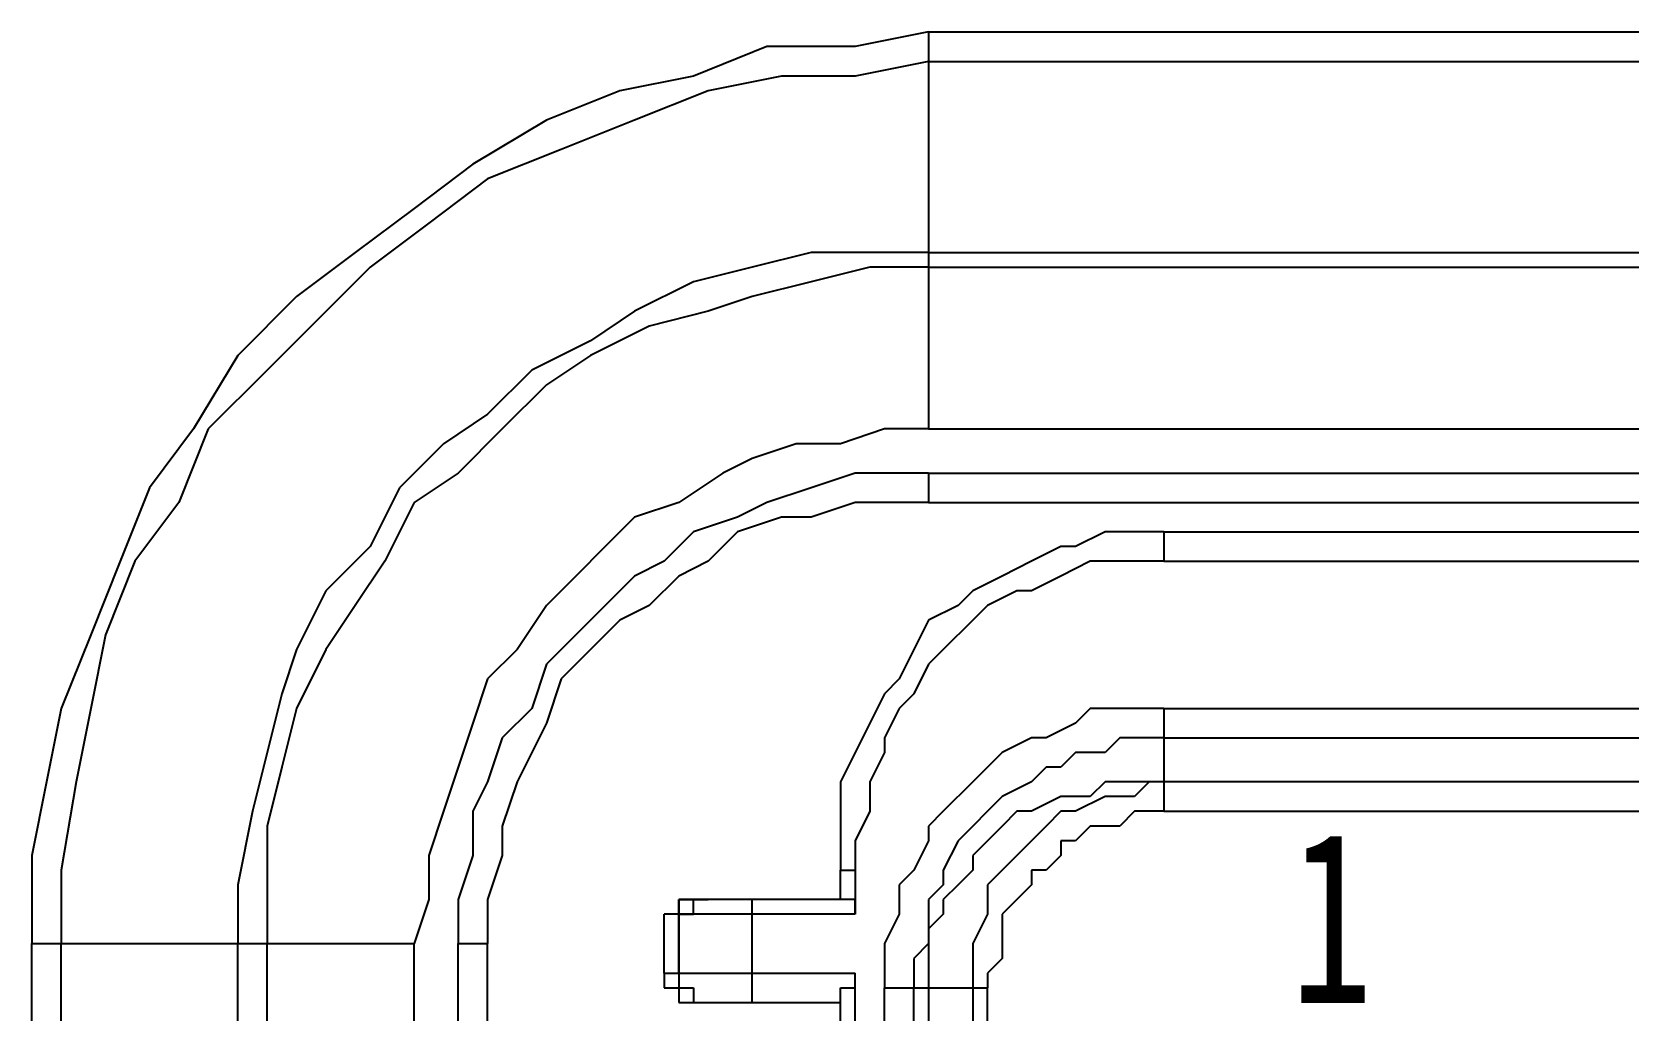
# Model space of a CAD drawing. Header units: inches. Extents: x 47316 to 59086, y 3141 to 11743.
# Drawn here: x 51580.43 to 51613, y 6396.37 to 6416.33 of the extents above; entities that cross this region are included whole.
import ezdxf

# ---------------------------------------------------------------- set-up
doc = ezdxf.new("R2010")
doc.units = ezdxf.units.IN
doc.header["$MEASUREMENT"] = 0
doc.layers.add('_BLACK_HOLE', color=7, linetype='Continuous')
doc.styles.add('MtX_FangSong_GB2312', font='')
doc.styles.get("Standard").update_dxf_attribs({"font": ''})
doc.styles.get('MtX_FangSong_GB2312').set_extended_font_data('FangSong_GB2312')
doc.styles.get('Standard').set_extended_font_data('SimSun')
doc.linetypes.add('_VeSys_Busbar', pattern='A,0.0001,-0.125,["=",Standard,S=0.35,R=0,X=-0.15,Y=-0.175],-0.125', length=0.2501)

msp = doc.modelspace()

# ---------------------------------------------------------------- linework, layer by layer
at = {"layer": '_BLACK_HOLE', "color": 0, "linetype": 'Continuous', "lineweight": -3}
for p, q in [((51598.729, 6416.329), (51597.229, 6416.029)), ((51598.729, 6416.329), (51598.729, 6408.229)), ((51598.729, 6416.329), (51661.729, 6416.329)), ((51595.429, 6416.029), (51593.929, 6415.429)), ((51597.229, 6416.029), (51595.429, 6416.029)), ((51593.929, 6415.429), (51592.429, 6415.129)), ((51595.729, 6415.429), (51594.229, 6415.129)), ((51597.229, 6415.429), (51595.729, 6415.429)), ((51598.729, 6415.729), (51597.229, 6415.429)), ((51598.729, 6415.729), (51661.729, 6415.729)), ((51592.429, 6415.129), (51590.929, 6414.529)), ((51594.229, 6415.129), (51592.729, 6414.529)), ((51590.929, 6414.529), (51589.429, 6413.629)), ((51592.729, 6414.529), (51591.229, 6413.929)), ((51591.229, 6413.929), (51589.729, 6413.329)), ((51589.429, 6413.629), (51588.229, 6412.729)), ((51589.729, 6413.329), (51588.529, 6412.429)), ((51588.229, 6412.729), (51587.029, 6411.829)), ((51588.529, 6412.429), (51587.329, 6411.529)), ((51587.029, 6411.829), (51585.829, 6410.929)), ((51587.329, 6411.529), (51586.129, 6410.329)), ((51595.129, 6411.529), (51593.929, 6411.229)), ((51596.329, 6411.829), (51595.129, 6411.529)), ((51597.529, 6411.829), (51596.329, 6411.829)), ((51597.529, 6411.529), (51596.329, 6411.229)), ((51598.729, 6411.829), (51597.529, 6411.829)), ((51598.729, 6411.529), (51597.529, 6411.529)), ((51598.729, 6411.829), (51661.729, 6411.829)), ((51598.729, 6411.529), (51661.729, 6411.529)), ((51593.929, 6411.229), (51592.729, 6410.629)), ((51596.329, 6411.229), (51595.129, 6410.929)), ((51585.829, 6410.929), (51584.629, 6409.729)), ((51595.129, 6410.929), (51594.229, 6410.629)), ((51592.729, 6410.629), (51591.829, 6410.029)), ((51594.229, 6410.629), (51593.029, 6410.329)), ((51586.129, 6410.329), (51585.229, 6409.429)), ((51593.029, 6410.329), (51591.829, 6409.729)), ((51591.829, 6410.029), (51590.629, 6409.429)), ((51584.629, 6409.729), (51583.729, 6408.229)), ((51591.829, 6409.729), (51590.929, 6409.129)), ((51585.229, 6409.429), (51584.029, 6408.229)), ((51590.629, 6409.429), (51589.729, 6408.529)), ((51590.929, 6409.129), (51590.029, 6408.229)), ((51589.729, 6408.529), (51588.829, 6407.929)), ((51583.729, 6408.229), (51582.829, 6407.029)), ((51584.029, 6408.229), (51583.429, 6406.729)), ((51590.029, 6408.229), (51589.129, 6407.329)), ((51597.829, 6408.229), (51596.929, 6407.929)), ((51598.729, 6408.229), (51597.829, 6408.229)), ((51598.729, 6408.229), (51661.729, 6408.229)), ((51588.829, 6407.929), (51587.929, 6407.029)), ((51595.129, 6407.629), (51594.529, 6407.329)), ((51596.029, 6407.929), (51595.129, 6407.629)), ((51596.929, 6407.929), (51596.029, 6407.929)), ((51589.129, 6407.329), (51588.229, 6406.729)), ((51594.529, 6407.329), (51593.629, 6406.729)), ((51597.229, 6407.329), (51596.329, 6407.029)), ((51597.829, 6407.329), (51597.229, 6407.329)), ((51598.729, 6407.329), (51597.829, 6407.329)), ((51598.729, 6407.329), (51598.729, 6406.729)), ((51598.729, 6407.329), (51661.729, 6407.329)), ((51582.829, 6407.029), (51582.229, 6405.529)), ((51587.929, 6407.029), (51587.329, 6405.829)), ((51596.329, 6407.029), (51595.429, 6406.729)), ((51583.429, 6406.729), (51582.529, 6405.529)), ((51588.229, 6406.729), (51587.629, 6405.529)), ((51593.629, 6406.729), (51592.729, 6406.429)), ((51595.429, 6406.729), (51594.829, 6406.429)), ((51597.229, 6406.729), (51596.329, 6406.429)), ((51598.129, 6406.729), (51597.229, 6406.729)), ((51598.729, 6406.729), (51598.129, 6406.729)), ((51598.729, 6406.729), (51661.729, 6406.729)), ((51592.729, 6406.429), (51592.129, 6405.829)), ((51594.829, 6406.429), (51593.929, 6406.129)), ((51595.729, 6406.429), (51594.829, 6406.129)), ((51596.329, 6406.429), (51595.729, 6406.429)), ((51593.929, 6406.129), (51593.329, 6405.529)), ((51594.829, 6406.129), (51594.229, 6405.529)), ((51602.329, 6406.129), (51601.729, 6405.829)), ((51602.929, 6406.129), (51602.329, 6406.129)), ((51603.529, 6406.129), (51602.929, 6406.129)), ((51603.529, 6406.129), (51603.529, 6405.529)), ((51603.529, 6406.129), (51656.929, 6406.129)), ((51587.329, 6405.829), (51586.429, 6404.929)), ((51592.129, 6405.829), (51591.529, 6405.229)), ((51601.429, 6405.829), (51600.829, 6405.529)), ((51601.729, 6405.829), (51601.429, 6405.829)), ((51582.229, 6405.529), (51581.629, 6404.029)), ((51582.529, 6405.529), (51581.929, 6404.029)), ((51587.629, 6405.529), (51587.029, 6404.629)), ((51593.329, 6405.529), (51592.729, 6405.229)), ((51594.229, 6405.529), (51593.629, 6405.229)), ((51600.829, 6405.529), (51600.229, 6405.229)), ((51602.029, 6405.529), (51601.429, 6405.229)), ((51602.629, 6405.529), (51602.029, 6405.529)), ((51602.929, 6405.529), (51602.629, 6405.529)), ((51603.529, 6405.529), (51602.929, 6405.529)), ((51603.529, 6405.529), (51628.129, 6405.529)), ((51591.529, 6405.229), (51590.929, 6404.629)), ((51592.729, 6405.229), (51592.129, 6404.629)), ((51593.629, 6405.229), (51593.029, 6404.629)), ((51600.229, 6405.229), (51599.629, 6404.929)), ((51601.429, 6405.229), (51600.829, 6404.929)), ((51586.429, 6404.929), (51585.829, 6403.729)), ((51599.629, 6404.929), (51599.329, 6404.629)), ((51600.529, 6404.929), (51599.929, 6404.629)), ((51600.829, 6404.929), (51600.529, 6404.929)), ((51587.029, 6404.629), (51586.429, 6403.729)), ((51590.929, 6404.629), (51590.329, 6403.729)), ((51592.129, 6404.629), (51591.529, 6404.029)), ((51593.029, 6404.629), (51592.429, 6404.329)), ((51599.329, 6404.629), (51598.729, 6404.329)), ((51599.929, 6404.629), (51599.629, 6404.329)), ((51581.629, 6404.029), (51581.029, 6402.529)), ((51581.929, 6404.029), (51581.629, 6402.529)), ((51591.529, 6404.029), (51590.929, 6403.429)), ((51592.429, 6404.329), (51591.829, 6403.729)), ((51598.729, 6404.329), (51598.429, 6403.729)), ((51599.629, 6404.329), (51599.029, 6403.729)), ((51585.829, 6403.729), (51585.529, 6402.829)), ((51586.429, 6403.729), (51585.829, 6402.529)), ((51590.329, 6403.729), (51589.729, 6403.129)), ((51591.829, 6403.729), (51591.229, 6403.129)), ((51598.429, 6403.729), (51598.129, 6403.129)), ((51599.029, 6403.729), (51598.729, 6403.429)), ((51590.929, 6403.429), (51590.629, 6402.529)), ((51598.729, 6403.429), (51598.429, 6402.829)), ((51589.729, 6403.129), (51589.429, 6402.229)), ((51591.229, 6403.129), (51590.929, 6402.229)), ((51598.129, 6403.129), (51597.829, 6402.829)), ((51585.529, 6402.829), (51585.229, 6401.629)), ((51597.829, 6402.829), (51597.529, 6402.229)), ((51598.429, 6402.829), (51598.129, 6402.529)), ((51581.029, 6402.529), (51580.729, 6401.029)), ((51581.629, 6402.529), (51581.329, 6401.029)), ((51585.829, 6402.529), (51585.529, 6401.329)), ((51590.629, 6402.529), (51590.029, 6401.929)), ((51598.129, 6402.529), (51597.829, 6401.929)), ((51602.029, 6402.529), (51601.729, 6402.229)), ((51602.629, 6402.529), (51602.029, 6402.529)), ((51603.229, 6402.529), (51602.629, 6402.529)), ((51603.529, 6402.529), (51603.229, 6402.529)), ((51603.529, 6402.529), (51603.529, 6400.429)), ((51603.529, 6402.529), (51656.929, 6402.529)), ((51589.429, 6402.229), (51589.129, 6401.329)), ((51590.929, 6402.229), (51590.629, 6401.629)), ((51597.529, 6402.229), (51597.229, 6401.629)), ((51601.729, 6402.229), (51601.129, 6401.929)), ((51590.029, 6401.929), (51589.729, 6401.029)), ((51597.829, 6401.929), (51597.829, 6401.629)), ((51600.829, 6401.929), (51600.229, 6401.629)), ((51601.129, 6401.929), (51600.829, 6401.929)), ((51602.629, 6401.929), (51602.329, 6401.629)), ((51603.229, 6401.929), (51602.629, 6401.929)), ((51603.529, 6401.929), (51603.229, 6401.929)), ((51603.529, 6401.929), (51656.929, 6401.929)), ((51585.229, 6401.629), (51584.929, 6400.429)), ((51590.629, 6401.629), (51590.329, 6401.029)), ((51597.229, 6401.629), (51596.929, 6401.029)), ((51597.829, 6401.629), (51597.529, 6401.029)), ((51600.229, 6401.629), (51599.929, 6401.329)), ((51601.729, 6401.629), (51601.429, 6401.329)), ((51602.329, 6401.629), (51601.729, 6401.629)), ((51585.529, 6401.329), (51585.229, 6400.129)), ((51589.129, 6401.329), (51588.829, 6400.429)), ((51599.929, 6401.329), (51599.629, 6401.029)), ((51601.129, 6401.329), (51600.829, 6401.029)), ((51601.429, 6401.329), (51601.129, 6401.329)), ((51580.729, 6401.029), (51580.429, 6399.529)), ((51581.329, 6401.029), (51581.029, 6399.229)), ((51589.729, 6401.029), (51589.429, 6400.429)), ((51590.329, 6401.029), (51590.029, 6400.129)), ((51596.929, 6401.029), (51596.929, 6400.429)), ((51597.529, 6401.029), (51597.529, 6400.429)), ((51599.629, 6401.029), (51599.029, 6400.429)), ((51600.829, 6401.029), (51600.229, 6400.729)), ((51602.329, 6401.029), (51602.029, 6400.729)), ((51602.629, 6401.029), (51602.329, 6401.029)), ((51657.529, 6401.029), (51602.629, 6401.029)), ((51603.229, 6401.029), (51602.929, 6400.729)), ((51603.529, 6401.029), (51603.229, 6401.029)), ((51600.229, 6400.729), (51599.929, 6400.429)), ((51601.429, 6400.729), (51600.829, 6400.429)), ((51601.729, 6400.729), (51601.429, 6400.729)), ((51602.029, 6400.729), (51601.729, 6400.729)), ((51602.329, 6400.729), (51601.729, 6400.429)), ((51602.629, 6400.729), (51602.329, 6400.729)), ((51602.929, 6400.729), (51602.629, 6400.729)), ((51584.929, 6400.429), (51584.629, 6398.929)), ((51585.229, 6400.129), (51585.229, 6398.929)), ((51588.829, 6400.429), (51588.529, 6399.529)), ((51589.429, 6400.429), (51589.429, 6399.529)), ((51590.029, 6400.129), (51590.029, 6399.529)), ((51596.929, 6400.429), (51596.929, 6400.129)), ((51596.929, 6400.129), (51596.929, 6399.229)), ((51597.529, 6400.429), (51597.229, 6399.829)), ((51599.029, 6400.429), (51598.729, 6400.129)), ((51598.729, 6400.129), (51598.729, 6399.829)), ((51599.629, 6400.129), (51599.329, 6399.829)), ((51599.929, 6400.429), (51599.629, 6400.129)), ((51600.229, 6400.129), (51599.929, 6399.829)), ((51600.529, 6400.429), (51600.229, 6400.129)), ((51600.829, 6400.429), (51600.529, 6400.429)), ((51601.129, 6400.129), (51600.829, 6399.829)), ((51601.429, 6400.429), (51601.129, 6400.129)), ((51601.729, 6400.429), (51601.429, 6400.429)), ((51602.029, 6400.129), (51601.729, 6399.829)), ((51602.329, 6400.129), (51602.029, 6400.129)), ((51602.629, 6400.129), (51602.329, 6400.129)), ((51602.929, 6400.429), (51602.629, 6400.129)), ((51603.229, 6400.429), (51602.929, 6400.429)), ((51603.529, 6400.429), (51603.229, 6400.429)), ((51603.529, 6400.429), (51618.829, 6400.429)), ((51597.229, 6399.829), (51597.229, 6399.229)), ((51598.729, 6399.829), (51598.429, 6399.229)), ((51599.329, 6399.829), (51599.029, 6399.229)), ((51599.929, 6399.829), (51599.629, 6399.529)), ((51600.829, 6399.829), (51600.529, 6399.529)), ((51600.829, 6399.829), (51600.829, 6399.829)), ((51601.729, 6399.829), (51601.429, 6399.829)), ((51601.429, 6399.829), (51601.429, 6399.529)), ((51580.429, 6399.529), (51580.429, 6397.729)), ((51588.529, 6399.529), (51588.529, 6398.629)), ((51589.429, 6399.529), (51589.129, 6398.629)), ((51590.029, 6399.529), (51589.729, 6398.629)), ((51599.629, 6399.529), (51599.629, 6399.229)), ((51600.529, 6399.529), (51600.229, 6399.229)), ((51601.429, 6399.529), (51601.129, 6399.229)), ((51581.029, 6399.229), (51581.029, 6397.729)), ((51596.929, 6399.229), (51597.229, 6399.229)), ((51596.929, 6398.629), (51596.929, 6399.229)), ((51597.229, 6399.229), (51597.229, 6398.329)), ((51598.429, 6399.229), (51598.129, 6398.929)), ((51599.029, 6399.229), (51599.029, 6398.929)), ((51599.629, 6399.229), (51599.329, 6398.929)), ((51600.229, 6399.229), (51599.929, 6398.929)), ((51601.129, 6399.229), (51600.829, 6399.229)), ((51600.829, 6399.229), (51600.829, 6398.929)), ((51584.629, 6398.929), (51584.629, 6397.729)), ((51585.229, 6398.929), (51585.229, 6397.729)), ((51598.129, 6398.929), (51598.129, 6398.329)), ((51599.029, 6398.929), (51598.729, 6398.629)), ((51599.329, 6398.929), (51599.029, 6398.629)), ((51599.929, 6398.929), (51599.929, 6398.629)), ((51600.829, 6398.929), (51600.529, 6398.629)), ((51588.529, 6398.629), (51588.229, 6397.729)), ((51589.129, 6398.629), (51589.129, 6397.729)), ((51589.729, 6398.629), (51589.729, 6397.729)), ((51593.929, 6398.629), (51593.629, 6398.629)), ((51593.629, 6398.629), (51593.629, 6398.629)), ((51593.629, 6398.629), (51593.629, 6398.629)), ((51593.629, 6398.629), (51593.629, 6398.629)), ((51593.629, 6398.629), (51593.629, 6398.629)), ((51593.629, 6398.629), (51593.629, 6398.629)), ((51593.629, 6398.629), (51593.629, 6398.629)), ((51593.629, 6398.629), (51593.629, 6398.329)), ((51593.629, 6398.329), (51593.629, 6398.629)), ((51593.629, 6398.629), (51593.629, 6398.629)), ((51593.629, 6398.629), (51593.929, 6398.629)), ((51593.929, 6398.629), (51593.929, 6398.629)), ((51593.929, 6398.629), (51593.929, 6398.629)), ((51593.929, 6398.629), (51593.929, 6398.629)), ((51593.929, 6398.629), (51593.929, 6398.629)), ((51593.929, 6398.629), (51593.929, 6398.629)), ((51593.929, 6398.629), (51593.929, 6398.629)), ((51596.929, 6398.629), (51593.929, 6398.629)), ((51593.929, 6398.629), (51593.929, 6398.629)), ((51593.929, 6398.629), (51593.929, 6398.629)), ((51593.929, 6398.629), (51593.929, 6398.629)), ((51593.929, 6398.629), (51593.929, 6398.629)), ((51593.929, 6398.629), (51593.929, 6398.629)), ((51593.929, 6398.629), (51593.929, 6398.629)), ((51593.929, 6398.629), (51593.929, 6398.629)), ((51593.929, 6398.629), (51593.929, 6398.629)), ((51593.929, 6398.629), (51593.929, 6398.629)), ((51593.929, 6398.329), (51593.929, 6398.629)), ((51593.929, 6398.629), (51593.929, 6398.629)), ((51593.929, 6398.629), (51593.929, 6398.629)), ((51593.929, 6398.629), (51593.929, 6398.629)), ((51593.929, 6398.629), (51593.929, 6398.629)), ((51593.929, 6398.629), (51593.929, 6398.629)), ((51593.929, 6398.629), (51594.229, 6398.629)), ((51595.129, 6396.529), (51595.129, 6398.629)), ((51597.229, 6398.629), (51596.929, 6398.629)), ((51596.929, 6398.629), (51596.929, 6398.629)), ((51596.929, 6398.629), (51596.929, 6398.629)), ((51596.929, 6398.629), (51596.929, 6398.629)), ((51596.929, 6398.629), (51596.929, 6398.629)), ((51596.929, 6398.629), (51596.929, 6398.629)), ((51596.929, 6398.629), (51596.929, 6398.629)), ((51597.229, 6398.329), (51597.229, 6398.629)), ((51597.229, 6398.629), (51597.229, 6398.629)), ((51597.229, 6398.629), (51597.229, 6398.629)), ((51597.229, 6398.629), (51597.229, 6398.629)), ((51598.729, 6398.629), (51598.729, 6398.029)), ((51599.029, 6398.629), (51599.029, 6398.329)), ((51599.929, 6398.629), (51599.929, 6398.329)), ((51600.529, 6398.629), (51600.229, 6398.329)), ((51597.229, 6398.329), (51593.329, 6398.329)), ((51593.329, 6397.129), (51593.329, 6398.329)), ((51593.629, 6398.329), (51593.329, 6398.329)), ((51593.329, 6398.329), (51593.329, 6398.329)), ((51593.329, 6398.329), (51593.329, 6398.329)), ((51593.329, 6398.329), (51593.329, 6398.329)), ((51593.329, 6398.329), (51593.329, 6398.329)), ((51593.329, 6398.329), (51593.329, 6398.329)), ((51593.629, 6397.129), (51593.629, 6398.329)), ((51593.629, 6398.329), (51593.629, 6397.129)), ((51593.629, 6398.329), (51593.629, 6398.329)), ((51593.629, 6398.329), (51593.629, 6398.329)), ((51593.629, 6398.329), (51593.629, 6398.329)), ((51593.629, 6398.329), (51593.629, 6398.329)), ((51593.629, 6398.329), (51593.629, 6398.329)), ((51593.629, 6398.329), (51593.629, 6398.329)), ((51593.629, 6398.329), (51593.629, 6398.329)), ((51593.629, 6398.329), (51593.929, 6398.329)), ((51593.929, 6398.329), (51593.929, 6398.329)), ((51593.929, 6398.329), (51593.929, 6398.329)), ((51597.229, 6398.329), (51597.229, 6398.329)), ((51597.229, 6398.329), (51597.229, 6398.329)), ((51597.229, 6398.329), (51597.229, 6398.329)), ((51597.229, 6398.329), (51597.229, 6398.329)), ((51597.229, 6398.329), (51597.229, 6398.329)), ((51597.229, 6398.329), (51597.229, 6398.329)), ((51597.229, 6398.329), (51597.229, 6398.329)), ((51598.129, 6398.329), (51597.829, 6397.729)), ((51599.029, 6398.329), (51598.729, 6398.029)), ((51599.929, 6398.329), (51599.629, 6397.729)), ((51600.229, 6398.329), (51600.229, 6398.029)), ((51598.729, 6398.029), (51598.729, 6397.729)), ((51598.729, 6398.029), (51598.729, 6397.429)), ((51600.229, 6398.029), (51600.229, 6397.729)), ((51580.429, 6397.729), (51588.229, 6397.729)), ((51580.429, 6377.329), (51580.429, 6397.729)), ((51581.029, 6377.329), (51581.029, 6397.729)), ((51584.629, 6377.329), (51584.629, 6397.729)), ((51585.229, 6377.329), (51585.229, 6397.729)), ((51588.229, 6377.329), (51588.229, 6397.729)), ((51589.129, 6377.329), (51589.129, 6397.729)), ((51589.129, 6397.729), (51589.729, 6397.729)), ((51589.729, 6395.329), (51589.729, 6397.729)), ((51597.829, 6397.729), (51597.829, 6397.429)), ((51598.729, 6397.729), (51598.429, 6397.429)), ((51599.629, 6397.729), (51599.629, 6397.429)), ((51600.229, 6397.729), (51600.229, 6397.429)), ((51597.829, 6397.429), (51597.829, 6396.829)), ((51598.429, 6397.429), (51598.429, 6396.829)), ((51598.729, 6397.429), (51598.729, 6397.129)), ((51599.629, 6397.429), (51599.629, 6397.129)), ((51600.229, 6397.429), (51599.929, 6397.129)), ((51593.329, 6397.129), (51597.229, 6397.129)), ((51593.329, 6397.129), (51593.329, 6397.129)), ((51593.329, 6397.129), (51593.329, 6397.129)), ((51593.329, 6397.129), (51593.329, 6397.129)), ((51593.329, 6397.129), (51593.329, 6396.829)), ((51593.629, 6397.129), (51593.629, 6397.129)), ((51593.629, 6397.129), (51593.629, 6397.129)), ((51593.629, 6397.129), (51593.629, 6397.129)), ((51593.629, 6397.129), (51593.629, 6396.829)), ((51593.629, 6397.129), (51593.629, 6396.829)), ((51597.229, 6392.629), (51597.229, 6397.129)), ((51597.229, 6396.829), (51597.229, 6397.129)), ((51597.229, 6397.129), (51597.229, 6397.129)), ((51597.229, 6397.129), (51597.229, 6397.129)), ((51597.229, 6397.129), (51597.229, 6397.129)), ((51597.229, 6397.129), (51597.229, 6397.129)), ((51598.729, 6397.129), (51598.729, 6396.829)), ((51599.629, 6397.129), (51599.629, 6396.829)), ((51599.929, 6397.129), (51599.929, 6396.829)), ((51593.329, 6396.829), (51593.329, 6396.829)), ((51593.329, 6396.829), (51593.629, 6396.829)), ((51593.629, 6396.829), (51593.629, 6396.829)), ((51593.629, 6396.829), (51593.629, 6396.829)), ((51593.629, 6396.829), (51593.629, 6396.829)), ((51593.629, 6396.829), (51593.629, 6396.829)), ((51593.629, 6396.829), (51593.629, 6396.829)), ((51593.629, 6396.829), (51593.629, 6396.829)), ((51593.629, 6396.829), (51593.629, 6396.529)), ((51593.629, 6396.829), (51593.629, 6396.829)), ((51593.629, 6396.829), (51593.629, 6396.829)), ((51593.629, 6396.829), (51593.629, 6396.829)), ((51593.629, 6396.829), (51593.629, 6396.829)), ((51593.629, 6396.829), (51593.929, 6396.829)), ((51593.629, 6396.829), (51593.929, 6396.829)), ((51593.929, 6396.829), (51593.929, 6396.829)), ((51593.929, 6396.829), (51593.929, 6396.529)), ((51593.929, 6396.829), (51593.929, 6396.829)), ((51593.929, 6396.829), (51593.929, 6396.829)), ((51593.929, 6396.829), (51593.929, 6396.829)), ((51593.929, 6396.829), (51593.929, 6396.829)), ((51593.929, 6396.829), (51593.929, 6396.829)), ((51593.929, 6396.829), (51593.929, 6396.829)), ((51593.929, 6396.829), (51593.929, 6396.829)), ((51593.929, 6396.829), (51593.929, 6396.529)), ((51596.929, 6396.529), (51596.929, 6396.829)), ((51596.929, 6396.829), (51597.229, 6396.829)), ((51597.229, 6396.829), (51597.229, 6396.829)), ((51597.229, 6396.829), (51597.229, 6396.829)), ((51597.229, 6396.829), (51597.229, 6396.829)), ((51597.229, 6396.829), (51597.229, 6396.829)), ((51597.229, 6396.829), (51597.229, 6396.829)), ((51597.229, 6396.829), (51597.229, 6396.829)), ((51597.829, 6396.829), (51599.929, 6396.829)), ((51597.829, 6378.529), (51597.829, 6396.829)), ((51598.429, 6378.529), (51598.429, 6396.829)), ((51598.729, 6396.829), (51598.729, 6378.529)), ((51599.629, 6396.829), (51599.629, 6378.529)), ((51599.929, 6378.529), (51599.929, 6396.829)), ((51593.629, 6396.529), (51593.629, 6396.529)), ((51593.629, 6396.529), (51593.929, 6396.529)), ((51593.929, 6396.529), (51593.929, 6396.529)), ((51593.929, 6396.529), (51593.929, 6396.529)), ((51593.929, 6396.529), (51593.929, 6396.529)), ((51593.929, 6396.529), (51593.929, 6396.529)), ((51593.929, 6396.529), (51593.929, 6396.529)), ((51593.929, 6396.529), (51593.929, 6396.529)), ((51593.929, 6396.529), (51596.929, 6396.529)), ((51593.929, 6396.529), (51593.929, 6396.529)), ((51593.929, 6396.529), (51593.929, 6396.529)), ((51593.929, 6396.529), (51593.929, 6396.529)), ((51593.929, 6396.529), (51593.929, 6396.529)), ((51593.929, 6396.529), (51593.929, 6396.529)), ((51593.929, 6396.529), (51593.929, 6396.529)), ((51593.929, 6396.529), (51594.229, 6396.529)), ((51594.229, 6396.529), (51594.229, 6396.529)), ((51594.229, 6396.529), (51594.229, 6396.529)), ((51596.929, 6395.329), (51596.929, 6396.529)), ((51596.929, 6396.529), (51596.929, 6396.529)), ((51596.929, 6396.529), (51596.929, 6396.529)), ((51596.929, 6396.529), (51596.929, 6396.529)), ((51596.929, 6396.529), (51596.929, 6396.529)), ((51596.929, 6396.529), (51596.929, 6396.529))]:
    msp.add_line(p, q, dxfattribs=at)

# ---------------------------------------------------------------- texts
at = {"layer": '_BLACK_HOLE', "color": 0, "linetype": '_VeSys_Busbar', "lineweight": -3, "style": 'MtX_FangSong_GB2312', "width": 0.7}
msp.add_text('1', height=3.5, dxfattribs=at).set_placement((51606.119, 6396.52))

doc.saveas('drawing.dxf')
